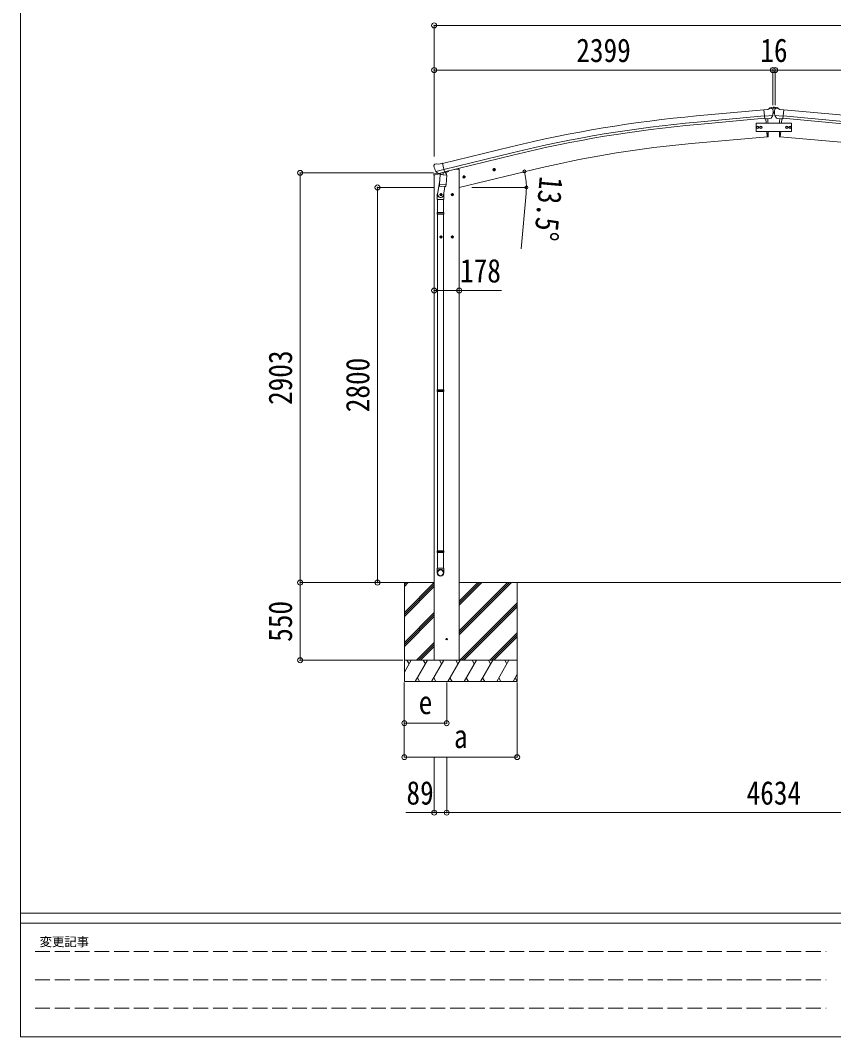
# Model space of a CAD drawing. Units: millimetres at full size, sheet at 1:35. Extents: x -9783 to 9892, y -6828 to 6752.
# Drawn here: x -9783 to -4022, y -6828 to 374 of the extents above; entities that cross this region are included whole.
import ezdxf
from ezdxf.enums import TextEntityAlignment as Align

# ---------------------------------------------------------------- set-up
doc = ezdxf.new("R2010")
doc.units = ezdxf.units.MM
doc.header["$LTSCALE"] = 35
doc.header["$PDMODE"] = 32
doc.header["$PDSIZE"] = 35
doc.linetypes.add('DASHED3', pattern=[4, 3, -1])
for name, color, linetype, lineweight in [('0-0_0', 7, 'Continuous', 9), ('0-1_本体', 4, 'Continuous', 9), ('0-2_部品', 7, 'Continuous', 9), ('0-3_ELV2', 3, 'Continuous', 9), ('0-A_寸法', 6, 'Continuous', 9), ('F-0_240', 7, 'Continuous', 9)]:
    doc.layers.add(name, color=color, linetype=linetype, lineweight=lineweight)
doc.styles.add('ＭＳ ゴシック', font='')
doc.styles.get('ＭＳ ゴシック').set_extended_font_data('MS Gothic')

msp = doc.modelspace()

# ---------------------------------------------------------------- linework, layer by layer
at = {"layer": '0-0_0'}
for p, q in [((-7448.75, -3610.64), (-6851.86, -3610.64)), ((-7062.86, -3637.97), (-7035.48, -3610.59)), ((-7062.86, -3623.83), (-7049.62, -3610.59)), ((-7062.86, -3610.64), (-7062.86, -4310.59)), ((-7062.86, -3821.82), (-6851.86, -3610.82)), ((-7062.86, -3835.96), (-6851.86, -3624.96)), ((-7062.86, -3850.1), (-6851.86, -3639.1)), ((-6673.86, -3981.6), (-6302.84, -3610.59)), ((-6673.86, -3953.31), (-6331.13, -3610.59)), ((-6673.86, -3967.46), (-6316.99, -3610.59)), ((-6673.86, -3769.47), (-6514.98, -3610.59)), ((-6673.86, -3755.33), (-6529.12, -3610.59)), ((-6673.86, -3741.18), (-6543.26, -3610.59)), ((-6673.86, -3610.64), (-4087.41, -3610.64)), ((-6262.86, -3610.59), (-6262.86, -4310.59)), ((-2217.53, -3610.63), (-4803.99, -3610.63)), ((-6669, -4160.59), (-6262.86, -3754.45)), ((-6654.86, -4160.59), (-6262.86, -3768.59)), ((-6640.72, -4160.59), (-6262.86, -3782.73)), ((-7062.86, -4033.95), (-6851.86, -3822.95)), ((-7062.86, -4048.09), (-6851.86, -3837.09)), ((-7062.86, -4062.23), (-6851.86, -3851.23)), ((-6456.87, -4160.59), (-6262.86, -3966.58)), ((-6442.73, -4160.59), (-6262.86, -3980.72)), ((-6428.58, -4160.59), (-6262.86, -3994.86)), ((-6977.37, -4160.59), (-6851.86, -4035.08)), ((-6963.23, -4160.59), (-6851.86, -4049.22)), ((-6949.08, -4160.59), (-6851.86, -4063.36)), ((-6262.86, -4160.59), (-7062.86, -4160.59)), ((-7062.86, -4244.42), (-7014.46, -4160.59)), ((-7029.46, -4186.57), (-7044.46, -4160.59)), ((-6985.59, -4310.59), (-6898.99, -4160.59)), ((-6913.99, -4186.57), (-6928.99, -4160.59)), ((-6870.12, -4310.59), (-6783.52, -4160.59)), ((-6673.86, -4160.59), (-6851.86, -4160.59)), ((-6798.52, -4186.57), (-6813.52, -4160.59)), ((-6754.65, -4310.59), (-6668.05, -4160.59)), ((-6683.05, -4186.57), (-6698.05, -4160.59)), ((-6639.18, -4310.59), (-6552.58, -4160.59)), ((-6567.58, -4186.57), (-6582.58, -4160.59)), ((-6523.71, -4310.59), (-6437.11, -4160.59)), ((-6467.11, -4160.59), (-6452.11, -4186.57)), ((-6408.24, -4310.59), (-6321.64, -4160.59)), ((-6336.64, -4186.57), (-6351.64, -4160.59)), ((-7062.86, -4310.59), (-6262.86, -4310.59)), ((-6970.59, -4284.61), (-6955.59, -4310.59)), ((-6855.12, -4284.61), (-6840.12, -4310.59)), ((-6739.65, -4284.61), (-6724.65, -4310.59)), ((-6624.18, -4284.61), (-6609.18, -4310.59)), ((-6508.71, -4284.61), (-6493.71, -4310.59)), ((-6393.24, -4284.61), (-6378.24, -4310.59)), ((-6292.77, -4310.59), (-6262.86, -4258.78)), ((-6277.77, -4284.61), (-6262.86, -4310.44))]:
    msp.add_line(p, q, dxfattribs=at)
msp.add_circle((-6762.86, -4010.59), 5, dxfattribs=at)
at = {"layer": '0-1_本体'}
for p, q in [((-4992.84, -304.03), (-4515.53, -260.71)), ((-3898.55, -304.03), (-4375.86, -260.71)), ((-4988.93, -347.07), (-4511.82, -303.77)), ((-4987.42, -363.79), (-4510.15, -320.47)), ((-4502.84, -323.65), (-4500.09, -355.12)), ((-4388.55, -323.64), (-4391.31, -355.12)), ((-3903.98, -363.78), (-4381.25, -320.47)), ((-3902.46, -347.07), (-4379.58, -303.76)), ((-4494.84, -415.12), (-4491.59, -452.26)), ((-4396.55, -415.12), (-4399.8, -452.25)), ((-4491.59, -452.26), (-5029.53, -499.32)), ((-4399.8, -452.25), (-3861.87, -499.32)), ((-6792.39, -640.44), (-6309.54, -522.86)), ((-6299.31, -564.85), (-6782.33, -682.35)), ((-6778.38, -698.78), (-6295.34, -581.16)), ((-6749.87, -693.07), (-6697.86, -680.59)), ((-6673.86, -680.59), (-6697.86, -680.59)), ((-6085.76, -669.4), (-6673.86, -810.59)), ((-6673.86, -680.59), (-6673.86, -4160.59)), ((-6851.86, -4160.59), (-6851.86, -724.03))]:
    msp.add_line(p, q, dxfattribs=at)
at = {"layer": '0-1_本体', "color": 6}
msp.add_line((-6673.86, -1540.77), (-6851.86, -1540.77), dxfattribs=at)
at = {"layer": '0-1_本体'}
for centre, radius, start, end in [((-4178.83, -9272.61), 9005.44, 95.18612, 103.68612), ((-4178.83, -9272.61), 8962.23, 95.18612, 103.68612), ((-4178.83, -9272.61), 8945.44, 95.18612, 103.68612), ((-4383.26, -7877.73), 7406.65, 95.00571, 103.2889)]:
    msp.add_arc(centre, radius, start, end, dxfattribs=at)
at = {"layer": '0-2_部品'}
for p, q in [((-4488.9, -257.28), (-4515.47, -259.61)), ((-4509.81, -324.27), (-4515.47, -259.61)), ((-4488.9, -257.28), (-4477.19, -250.52)), ((-4462.28, -248.93), (-4475.95, -250.13)), ((-4453.15, -254.68), (-4458.63, -250.08)), ((-4452.08, -256.72), (-4451.97, -258.07)), ((-4439.31, -256.72), (-4439.43, -258.06)), ((-4438.25, -254.68), (-4432.76, -250.08)), ((-4429.11, -248.93), (-4415.45, -250.12)), ((-4402.49, -257.28), (-4414.21, -250.51)), ((-4402.49, -257.28), (-4375.92, -259.6)), ((-4381.58, -324.26), (-4375.92, -259.6)), ((-4452.61, -299.57), (-4511.52, -304.73)), ((-4499.85, -323.4), (-4509.81, -324.27)), ((-4500.09, -355.12), (-4502.84, -323.65)), ((-4486.97, -344.44), (-4488.47, -322.48)), ((-4486.51, -355.12), (-4486.97, -344.44)), ((-4466.25, -320.46), (-4473.95, -321.13)), ((-4463.86, -319.06), (-4452.92, -300.12)), ((-4438.79, -299.57), (-4379.87, -304.72)), ((-4427.53, -319.05), (-4438.47, -300.12)), ((-4425.15, -320.45), (-4417.44, -321.13)), ((-4404.88, -355.12), (-4404.42, -344.43)), ((-4404.42, -344.43), (-4402.92, -322.48)), ((-4391.54, -323.39), (-4381.58, -324.26)), ((-4391.31, -355.12), (-4388.55, -323.64)), ((-4491.79, -449.97), (-4494.84, -415.12)), ((-4486.39, -449.52), (-4485.55, -423.89)), ((-4485.55, -423.89), (-4485.49, -415.12)), ((-4405.84, -423.89), (-4405.9, -415.12)), ((-4405, -449.52), (-4405.84, -423.89)), ((-4399.6, -449.97), (-4396.55, -415.12)), ((-4491.55, -452.74), (-4491.79, -449.97)), ((-4488.94, -452.35), (-4491.55, -452.74)), ((-4402.46, -452.35), (-4399.85, -452.74)), ((-4399.85, -452.74), (-4399.6, -449.97)), ((-6846.37, -646.22), (-6833.19, -643.05)), ((-6818.63, -645.73), (-6831.89, -643.03)), ((-6818.63, -645.73), (-6792.7, -639.5)), ((-6854.42, -724.65), (-6812.73, -714.64)), ((-6854.42, -717.76), (-6854.42, -724.65)), ((-6853.68, -657.04), (-6853.41, -658.19)), ((-6849.46, -648.47), (-6853.32, -654.76)), ((-6826.73, -708.74), (-6852.12, -714.84)), ((-6839.63, -697.35), (-6782.12, -683.54)), ((-6822.78, -712.26), (-6839.15, -697.77)), ((-6820.07, -712.83), (-6812.55, -711.02)), ((-6819.32, -712.37), (-6817.79, -712)), ((-6817.79, -712), (-6781.08, -703.19)), ((-6815.95, -712.23), (-6816, -712.97)), ((-6815.24, -714.01), (-6789.43, -720.44)), ((-6808.33, -719.35), (-6813, -786.19)), ((-6762.64, -722.55), (-6808.33, -719.35)), ((-6806.55, -716.17), (-6806.78, -719.46)), ((-6787.03, -705.01), (-6788.06, -719.62)), ((-6781.08, -703.19), (-6779.55, -702.82)), ((-6778, -700.72), (-6777.06, -700.78)), ((-6777.06, -700.78), (-6763.74, -716.1)), ((-6773.11, -705.12), (-6753.7, -700.46)), ((-6763.74, -716.1), (-6764.18, -722.44)), ((-6749.87, -691.84), (-6749.87, -695.6)), ((-6436.35, -686.82), (-6416.9, -682.15)), ((-6431.79, -679.04), (-6433.93, -686.24)), ((-6424.5, -677.29), (-6431.79, -679.04)), ((-6424.29, -694.21), (-6428.96, -674.76)), ((-6419.33, -682.74), (-6424.5, -677.29)), ((-6421.46, -689.93), (-6419.33, -682.74)), ((-6811.27, -761.42), (-6827.18, -857.6)), ((-6813.86, -798.66), (-6812.99, -786.19)), ((-6767.31, -789.39), (-6813, -786.19)), ((-6767.33, -789.39), (-6768.21, -802.08)), ((-6767.31, -789.39), (-6762.64, -722.55)), ((-6650.29, -738.18), (-6630.84, -733.52)), ((-6645.73, -730.41), (-6647.86, -737.6)), ((-6638.43, -728.65), (-6645.73, -730.41)), ((-6638.23, -745.57), (-6642.9, -726.13)), ((-6633.26, -734.1), (-6638.43, -728.65)), ((-6635.4, -741.29), (-6633.26, -734.1)), ((-6829.33, -894.76), (-6829.33, -860.4)), ((-6813.46, -800.02), (-6813.47, -800.02)), ((-6792.86, -860.83), (-6812.86, -860.83)), ((-6812.02, -800.8), (-6770.32, -803.71)), ((-6802.86, -853.32), (-6809.36, -857.08)), ((-6809.36, -857.08), (-6809.36, -864.58)), ((-6802.86, -870.83), (-6802.86, -850.83)), ((-6796.36, -857.08), (-6802.86, -853.32)), ((-6775.75, -803.33), (-6786.48, -866.92)), ((-6783.33, -860.1), (-6783.33, -894.76)), ((-6712.86, -860.83), (-6732.86, -860.83)), ((-6722.86, -853.32), (-6729.36, -857.08)), ((-6729.36, -857.08), (-6729.36, -864.58)), ((-6722.86, -870.83), (-6722.86, -850.83)), ((-6716.36, -857.08), (-6722.86, -853.32)), ((-6783.33, -894.76), (-6829.33, -894.76)), ((-6827.33, -894.76), (-6827.33, -988.76)), ((-6809.36, -864.58), (-6802.86, -868.33)), ((-6785.33, -894.76), (-6785.33, -988.76)), ((-6729.36, -864.58), (-6722.86, -868.33)), ((-6829.33, -990.76), (-6828.33, -988.76)), ((-6783.33, -990.76), (-6829.33, -990.76)), ((-6783.33, -998.76), (-6829.33, -998.76)), ((-6784.33, -988.76), (-6828.33, -988.76)), ((-6784.33, -1000.76), (-6828.33, -1000.76)), ((-6827.33, -1000.76), (-6827.33, -2244.94)), ((-6785.33, -1000.76), (-6785.33, -2244.94)), ((-6783.33, -990.76), (-6784.33, -988.76)), ((-6783.33, -998.76), (-6784.33, -1000.76)), ((-6783.33, -990.76), (-6783.33, -998.76)), ((-6802.86, -1170.83), (-6802.86, -1150.83)), ((-6722.86, -1170.83), (-6722.86, -1150.83)), ((-6792.86, -1160.83), (-6812.86, -1160.83)), ((-6802.86, -1153.32), (-6809.36, -1157.08)), ((-6809.36, -1157.08), (-6809.36, -1164.58)), ((-6809.36, -1164.58), (-6802.86, -1168.33)), ((-6796.36, -1157.08), (-6802.86, -1153.32)), ((-6712.86, -1160.83), (-6732.86, -1160.83)), ((-6722.86, -1153.32), (-6729.36, -1157.08)), ((-6729.36, -1157.08), (-6729.36, -1164.58)), ((-6729.36, -1164.58), (-6722.86, -1168.33)), ((-6716.36, -1157.08), (-6722.86, -1153.32)), ((-6829.33, -2246.94), (-6828.33, -2244.94)), ((-6783.33, -2246.94), (-6829.33, -2246.94)), ((-6783.33, -2254.94), (-6829.33, -2254.94)), ((-6784.33, -2244.94), (-6828.33, -2244.94)), ((-6784.33, -2256.94), (-6828.33, -2256.94)), ((-6827.33, -2256.94), (-6827.33, -3385.13)), ((-6785.33, -2256.94), (-6785.33, -3385.13)), ((-6783.33, -2246.94), (-6784.33, -2244.94)), ((-6783.33, -2254.94), (-6784.33, -2256.94)), ((-6783.33, -2246.94), (-6783.33, -2254.94)), ((-6829.33, -3387.13), (-6828.33, -3385.13)), ((-6783.33, -3387.13), (-6829.33, -3387.13)), ((-6783.33, -3395.13), (-6829.33, -3395.13)), ((-6784.33, -3385.13), (-6828.33, -3385.13)), ((-6784.33, -3397.13), (-6828.33, -3397.13)), ((-6827.33, -3397.13), (-6827.33, -3507.13)), ((-6785.33, -3397.13), (-6785.33, -3507.13)), ((-6783.33, -3387.13), (-6784.33, -3385.13)), ((-6783.33, -3395.13), (-6784.33, -3397.13)), ((-6783.33, -3387.13), (-6783.33, -3395.13)), ((-6829.33, -3541.27), (-6829.33, -3507.13)), ((-6783.33, -3507.13), (-6829.33, -3507.13)), ((-6783.33, -3541.27), (-6783.33, -3507.13))]:
    msp.add_line(p, q, dxfattribs=at)
for points in [[(-4499.85, -323.4), (-4499.58, -323.47), (-4474.21, -321.25), (-4473.95, -321.13)], [(-4452.53, -298.94), (-4452.82, -299.93), (-4452.92, -300.12)], [(-4438.86, -298.94), (-4438.57, -299.92), (-4438.47, -300.12)], [(-4391.54, -323.39), (-4391.81, -323.46), (-4417.19, -321.24), (-4417.44, -321.13)], [(-6787.27, -704.95), (-6777.54, -702.62), (-6792.7, -639.5)], [(-6839.9, -696.77), (-6839.31, -697.62), (-6839.15, -697.77)], [(-6787.27, -704.95), (-6787.5, -705.1), (-6812.27, -711.05), (-6812.55, -711.02)], [(-6433.93, -686.24), (-6428.76, -691.69), (-6421.46, -689.93)], [(-6647.86, -737.6), (-6642.69, -743.05), (-6635.4, -741.29)], [(-6802.86, -868.33), (-6796.36, -864.58), (-6796.36, -857.08)], [(-6722.86, -868.33), (-6716.36, -864.58), (-6716.36, -857.08)], [(-6829.33, -990.76), (-6829.33, -998.76), (-6828.33, -1000.76)], [(-6802.86, -1168.33), (-6796.36, -1164.58), (-6796.36, -1157.08)], [(-6722.86, -1168.33), (-6716.36, -1164.58), (-6716.36, -1157.08)], [(-6829.33, -2246.94), (-6829.33, -2254.94), (-6828.33, -2256.94)], [(-6829.33, -3387.13), (-6829.33, -3395.13), (-6828.33, -3397.13)]]:
    msp.add_lwpolyline(points, dxfattribs=at)
for centre, radius in [((-4537.7, -385.12), 6.5), ((-4353.7, -385.12), 6.5), ((-6426.63, -684.49), 8.5), ((-6426.63, -684.49), 7.7), ((-6426.63, -684.49), 6.5), ((-6640.56, -735.85), 8.5), ((-6640.56, -735.85), 7.7), ((-6640.56, -735.85), 6.5), ((-6802.86, -860.83), 8.5), ((-6802.86, -860.83), 7.7), ((-6802.86, -860.83), 6.5), ((-6722.86, -860.83), 8.5), ((-6722.86, -860.83), 7.7), ((-6722.86, -860.83), 6.5), ((-6802.86, -1160.83), 8.5), ((-6802.86, -1160.83), 7.7), ((-6802.86, -1160.83), 6.5), ((-6722.86, -1160.83), 8.5), ((-6722.86, -1160.83), 7.7), ((-6722.86, -1160.83), 6.5)]:
    msp.add_circle(centre, radius, dxfattribs=at)
at = {"layer": '0-2_部品', "color": 4}
msp.add_circle((-6762.86, -4010.59), 4.5, dxfattribs=at)
at = {"layer": '0-2_部品'}
for centre, radius, start, end in [((-4475.69, -253.11), 3, 95, 120), ((-4461.85, -253.91), 5, 50.00648, 94.99352), ((-4653.59, -275.71), 202.4, 353.4085, 5), ((-4237.8, -275.7), 202.4, 175, 186.5915), ((-4429.55, -253.91), 5, 85.00648, 129.99352), ((-4415.71, -253.11), 3, 60, 85), ((-4489.38, -449.39), 3, 278.50322, 357.46219), ((-4402.01, -449.38), 3, 182.53781, 261.49678), ((-6845.2, -651.08), 5, 103.5, 148.5), ((-6832.48, -645.97), 3, 78.5, 103.5), ((-6851.42, -717.76), 3, 103.5, 180), ((-6656.6, -610.94), 202.4, 193.5, 205.09125), ((-6819.43, -711.88), 0.5, 248.23754, 283.5), ((-6816.45, -712.19), 0.5, 356, 103.5), ((-6815, -713.04), 1, 176, 256), ((-6789.08, -719.47), 1.03, 250.03897, 351.96569), ((-6786.44, -705.09), 0.604, 100.59842, 172.20595), ((-6779.67, -702.33), 0.5, 283.5, 318.76246), ((-6754.87, -695.6), 5, 283.5, 0), ((-6799.33, -860.4), 30, 177.45142, 180), ((-6811.92, -798.83), 1.95, 175.04017, 217.47766), ((-6811.88, -798.8), 2, 217.40962, 266), ((-6770.18, -801.72), 2, 266, 349.46843)]:
    msp.add_arc(centre, radius, start, end, dxfattribs=at)
for centre, major_axis, ratio, start_param, end_param in [((-4447.76, -252.68), (-15.35, 3.44), 0.101033, 5.9751426, 5.9753737), ((-4455.08, -256.98), (2.71, -1.31), 0.997474, 0.5366567, 1.3225652), ((-4436.31, -256.98), (-2.71, -1.31), 0.997474, 4.9606201, 5.7465286), ((-4443.64, -252.68), (15.35, 3.44), 0.101033, 0.3078116, 0.3080427), ((-4466.51, -317.46), (1.62, -2.54), 0.997631, 5.8041905, 5.8929484), ((-4466.58, -317.35), (-3.5, 2.17), 0.650902, 2.1145521, 2.1873627), ((-4466.46, -317.55), (1.62, -2.54), 0.997631, 5.965759, 6.7621801), ((-4424.93, -317.55), (-1.62, -2.54), 0.997631, 5.8041905, 6.6006116), ((-4424.81, -317.35), (3.5, 2.17), 0.650902, 4.0958226, 4.1686332), ((-4424.88, -317.46), (-1.62, -2.54), 0.997631, 0.3902369, 0.4789948), ((-6850.76, -656.33), (-1.57, -2.57), 0.99628, 4.712389, 5.4996506), ((-6820.79, -710), (-0.73, -2.92), 0.997631, 5.8041905, 6.6006116), ((-6820.73, -709.78), (2.63, 3.16), 0.650902, 4.0958226, 4.1686332), ((-6820.76, -709.9), (-0.73, -2.92), 0.997631, 0.3902369, 0.4789948), ((-6806.33, -860.1), (23, 0), 0.996195, 2.5560258, 6.5663028), ((-6806.33, -860.1), (21, 0), 0.996195, 2.9349147, 5.9512394), ((-6806.33, -3539.53), (-23, 0), 0.996195, 3.1415927, 6.2831853), ((-6806.33, -3541.27), (-23, 0), 0.996195, 3.1415927, 6.2831853), ((-6806.33, -3541.27), (0, -23.43), 0.981806, 4.712389, 7.8539816)]:
    msp.add_ellipse(centre, major_axis=major_axis, ratio=ratio, start_param=start_param, end_param=end_param, dxfattribs=at)
msp.add_ellipse((-6806.33, -3541.27), major_axis=(21, 0), ratio=0.996195, dxfattribs=at)
at = {"layer": '0-3_ELV2'}
for p, q in [((-4449.7, -241.86), (-4473.83, -243.97)), ((-4451.45, -283.36), (-4440.05, -283.36)), ((-4449.7, -241.86), (-4441.7, -241.86)), ((-4444.44, -246.58), (-4443.6, -246.58)), ((-4444.44, -279.28), (-4443.6, -279.28)), ((-4441.7, -241.86), (-4417.56, -243.97)), ((-4414.2, -249.79), (-4417.56, -243.97)), ((-4414.2, -250.46), (-4414.2, -249.79))]:
    msp.add_line(p, q, dxfattribs=at)
at = {"layer": '0-3_ELV2', "color": 6}
for p, q in [((-6851.71, -5240.74), (-6762.71, -5240.74)), ((-6762.71, -5240.74), (-2128.68, -5240.74))]:
    msp.add_line(p, q, dxfattribs=at)
at = {"layer": '0-3_ELV2'}
for points in [[(-4477.2, -250.37), (-4477.2, -249.79), (-4473.83, -243.97)], [(-4446.96, -245.74), (-4447.8, -245.74), (-4447.8, -246.58), (-4446.96, -246.58)], [(-4446.96, -278.44), (-4447.8, -278.44), (-4447.8, -279.28), (-4446.96, -279.28)], [(-4445.28, -244.9), (-4445.28, -244.06), (-4446.12, -244.06), (-4446.12, -244.9)], [(-4446.12, -247.42), (-4446.12, -248.26), (-4445.28, -248.26), (-4445.28, -247.42)], [(-4445.28, -277.6), (-4445.28, -276.76), (-4446.12, -276.76), (-4446.12, -277.6)], [(-4446.12, -280.12), (-4446.12, -280.96), (-4445.28, -280.96), (-4445.28, -280.12)], [(-4443.6, -246.58), (-4443.6, -245.74), (-4444.44, -245.74)], [(-4443.6, -279.28), (-4443.6, -278.44), (-4444.44, -278.44)]]:
    msp.add_lwpolyline(points, dxfattribs=at)
for points in [[(-4320.7, -415.12), (-4320.7, -355.12), (-4570.7, -355.12), (-4570.7, -415.12)], [(-4568.7, -385.12), (-4564.95, -378.62), (-4557.44, -378.62), (-4553.69, -385.12), (-4557.44, -391.62), (-4564.95, -391.62)], [(-4545.2, -385.12), (-4541.45, -378.62), (-4533.94, -378.62), (-4530.19, -385.12), (-4533.94, -391.62), (-4541.45, -391.62)], [(-4346.19, -385.12), (-4349.94, -378.62), (-4357.45, -378.62), (-4361.2, -385.12), (-4357.45, -391.62), (-4349.94, -391.62)], [(-4322.69, -385.12), (-4326.44, -378.62), (-4333.95, -378.62), (-4337.7, -385.12), (-4333.95, -391.62), (-4326.44, -391.62)]]:
    msp.add_lwpolyline(points, close=True, dxfattribs=at)
for centre, radius in [((-4445.7, -246.16), 3.5), ((-4445.7, -278.86), 3.5), ((-4561.2, -385.12), 8.5), ((-4561.2, -385.12), 7.7), ((-4561.2, -385.12), 6.5), ((-4537.7, -385.12), 8.5), ((-4537.7, -385.12), 7.7), ((-4537.7, -385.12), 6.5), ((-4353.7, -385.12), 8.5), ((-4353.7, -385.12), 7.7), ((-4353.7, -385.12), 6.5), ((-4330.2, -385.12), 8.5), ((-4330.2, -385.12), 7.7), ((-4330.2, -385.12), 6.5)]:
    msp.add_circle(centre, radius, dxfattribs=at)
for centre, start, end in [((-4446.96, -244.9), 270, 0), ((-4446.96, -247.42), 0, 90), ((-4446.96, -277.6), 270, 0), ((-4446.96, -280.12), 0, 90), ((-4444.44, -244.9), 180, 270), ((-4444.44, -247.42), 90, 180), ((-4444.44, -277.6), 180, 270), ((-4444.44, -280.12), 90, 180)]:
    msp.add_arc(centre, 0.84, start, end, dxfattribs=at)
at = {"layer": '0-A_寸法'}
for p, q in [((-6851.86, 337.77), (-6851.86, 21.15)), ((-6851.86, 337.77), (-2037.86, 337.77)), ((-6851.86, 21.15), (-6851.86, -591.07)), ((-6851.86, 21.15), (-6851.86, 21.15)), ((-6851.86, 21.15), (-4452.86, 21.15)), ((-4452.86, 21.15), (-4452.86, -228.61)), ((-4436.86, 21.15), (-4452.86, 21.15)), ((-2037.86, 21.15), (-4436.86, 21.15)), ((-4436.86, 21.15), (-4436.86, -228.61)), ((-7801.43, -707.59), (-6856.35, -707.59)), ((-7801.43, -3610.59), (-7801.43, -707.59)), ((-7253.46, -810.59), (-6856.35, -810.59)), ((-7253.46, -3610.59), (-7253.46, -810.59)), ((-6584.36, -810.59), (-6197.5, -810.59)), ((-6200.36, -853.05), (-6234.72, -1245.55)), ((-6673.86, -1540.77), (-6373.86, -1540.77)), ((-7801.43, -3610.59), (-7073.32, -3610.59)), ((-7801.43, -4160.59), (-7801.43, -3610.59)), ((-7801.43, -4160.59), (-7073.32, -4160.59)), ((-7063.11, -4846.95), (-7063.11, -4318.01)), ((-7063.11, -4606.98), (-7063.11, -4318.01)), ((-6762.86, -4606.98), (-6762.86, -4318.01)), ((-6263.11, -4846.95), (-6263.11, -4318.01)), ((-6762.86, -4606.98), (-7063.11, -4606.98)), ((-7063.11, -4846.95), (-6263.11, -4846.95)), ((-6851.71, -5240.74), (-6851.71, -4846.95)), ((-6762.71, -5240.74), (-6762.71, -4846.95)), ((-6851.71, -5240.74), (-7051.71, -5240.74))]:
    msp.add_line(p, q, dxfattribs=at)
for centre in [(-6211.96, -696.93), (-6198.5, -810.59)]:
    msp.add_circle(centre, 10.62, dxfattribs=at)
for start, end in [(0, 13.5), (354.99678, 0)]:
    msp.add_arc((-6685.36, -810.59), 486.86, start, end, dxfattribs=at)
for p in [(-6851.86, 337.77), (-6851.86, 21.15), (-4452.86, 21.15), (-4436.86, 21.15), (-7801.43, -707.59), (-7253.46, -810.59), (-6851.86, -1540.77), (-6673.86, -1540.77), (-7801.43, -3610.59), (-7253.46, -3610.59), (-7801.43, -4160.59), (-7063.11, -4606.98), (-6762.86, -4606.98), (-7063.11, -4846.95), (-6263.11, -4846.95), (-6851.71, -5240.74), (-6762.71, -5240.74)]:
    msp.add_point(p, dxfattribs=at)
at = {"layer": 'F-0_240', "color": 5}
for p, q in [((-9783.03, 6751.9), (-9783.03, -6828.1)), ((-9783.03, -5953.1), (9396.97, -5953.1)), ((-9783.03, -6023.1), (6285.75, -6023.1)), ((-9783.03, -6828.1), (9396.97, -6828.1))]:
    msp.add_line(p, q, dxfattribs=at)
at = {"layer": 'F-0_240', "color": 4, "linetype": 'DASHED3'}
for p, q in [((-9678.03, -6224.35), (-4074.25, -6224.35)), ((-9678.03, -6425.6), (-4074.25, -6425.6)), ((-9678.03, -6626.85), (-4074.25, -6626.85))]:
    msp.add_line(p, q, dxfattribs=at)

# ---------------------------------------------------------------- texts
at = {"layer": '0-A_寸法', "color": 7, "style": 'ＭＳ ゴシック', "width": 0.85}
for s, p in [('2399', (-5844.86, 28.15)), ('16', (-4541.11, 28.15)), ('178', (-6668.23, -1533.77)), ('e', (-6961.23, -4592.6)), ('a', (-6711.23, -4832.58)), ('89', (-7047.96, -5233.74)), ('4634', (-4638.2, -5233.74))]:
    msp.add_text(s, height=166.8, dxfattribs=at).set_placement(p, align=Align.BOTTOM_LEFT)
for s, rotation, p in [('13.5°', 264.997, (-6153.21, -722.91)), ('2903', 90, (-7808.43, -2351.59)), ('2800', 90, (-7260.46, -2403.09)), ('550', 90, (-7808.43, -4029.96))]:
    msp.add_text(s, height=166.8, rotation=rotation, dxfattribs=at).set_placement(p, align=Align.BOTTOM_LEFT)
at = {"layer": 'F-0_240', "style": 'ＭＳ ゴシック'}
msp.add_text('変更記事', height=64.15, dxfattribs=at).set_placement((-9646.27, -6206.85), align=Align.BOTTOM_LEFT)

doc.saveas('drawing.dxf')
